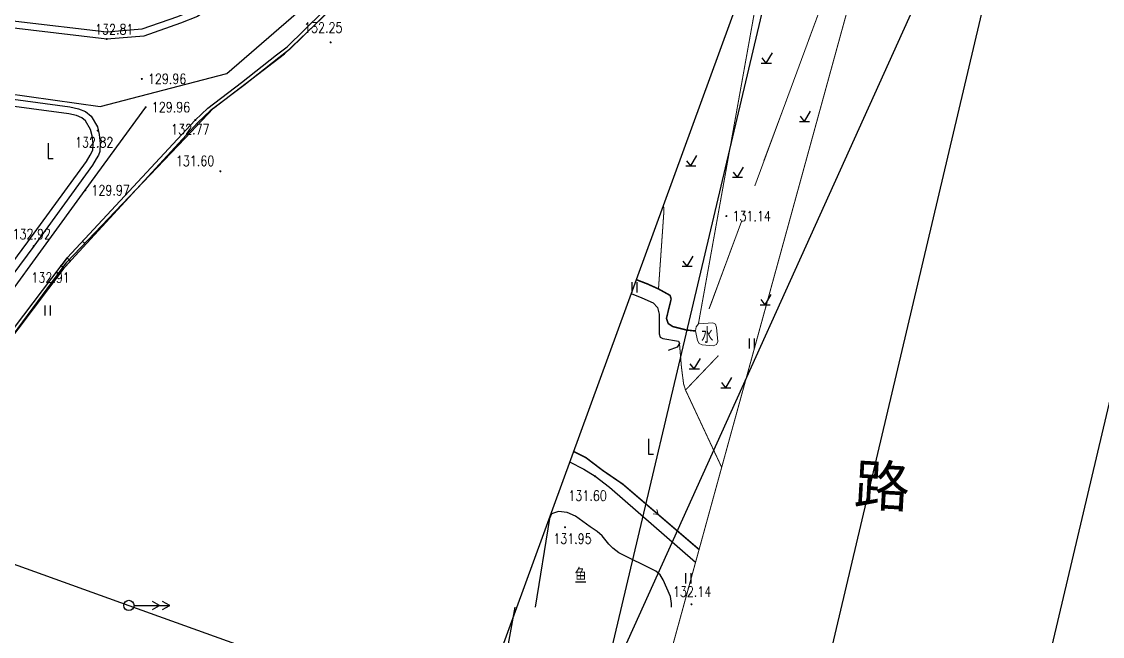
# Model space of a CAD drawing. Extents: x 529262 to 576451, y 2694391 to 2717535.
# Drawn here: x 567540.2 to 567646.3, y 2709749.7 to 2709810.1 of the extents above; entities that cross this region are included whole.
import ezdxf
from ezdxf.enums import TextEntityAlignment as Align
from ezdxf.xclip import XClip

# ---------------------------------------------------------------- set-up
doc = ezdxf.new("R2010")
doc.units = 0
doc.header["$XCLIPFRAME"] = 0
doc.linetypes.add('CENTER', pattern=[50.8, 31.75, -6.35, 6.35, -6.35])
doc.linetypes.add('X5', pattern=[3, 2, -1])
for name, color, linetype in [('DLSS', 4, 'Continuous'), ('DMTZ', 8, 'Continuous'), ('GCD', 8, 'Continuous'), ('GXYZ', 8, 'Continuous'), ('JMD', 8, 'Continuous'), ('PP-COM', 7, 'Continuous'), ('RD-中线', 40, 'Continuous'), ('RD-红线', 7, 'Continuous'), ('ZBTZ', 8, 'Continuous'), ('污水管径标注_W10-', 202, 'Continuous'), ('路名', 7, 'Continuous')]:
    doc.layers.add(name, color=color, linetype=linetype)
doc.layers.add('SXSS', color=5, linetype='Continuous', lineweight=0)
doc.layers.add('规划路中', color=40, linetype='CENTER', lineweight=20)
doc.styles.add('HZ', font='rs.shx', dxfattribs={"width": 0.8, "bigfont": 'hztxt.shx'})
doc.styles.add('STYLE8', font='simhei.ttf')
doc.linetypes.add('10421', pattern='A,2,[150,AAA.SHX,S=0.5,R=0,X=0,Y=0.5],1e-11', length=2)
doc.linetypes.add('10422', pattern='A,0.75,[150,AAA.SHX,S=0.5,R=0,X=0,Y=0.5],1.5,[177,AAA.SHX,S=1,R=0,X=0,Y=0.4],0.75', length=3)
doc.linetypes.add('732', pattern='A,9,-0.5,[162,AAA.SHX,S=1,R=0,X=0,Y=0],-0.5', length=10)

# ---------------------------------------------------------------- blocks, each defined once
blk = doc.blocks.new('A$C19FD0107')
at = {"layer": 'RD-中线', "color": 8, "linetype": 'Continuous', "flags": 128}
for points in [[(-3183.26, 15991.57), (-3211.18, 15883.29, -0.025442), (-3226.37, 15834.75), (-3324.59, 15569.07, 0.030568), (-3342.23, 15510.6), (-3465.22, 14989.72, 0.057212), (-3473.25, 14921.76), (-3473.95, 14706.86)], [(-4490.73, 14139.44, 0), (-4490.29, 14139.42)], [(-3818.25, 14086.17, 0), (-3817.74, 14086.17)]]:
    blk.add_lwpolyline(points, format="xyb", dxfattribs=at)
at = {"layer": 'RD-红线', "color": 8, "linetype": 'Continuous', "flags": 128}
for points in [[(-3335.39, 15448.2), (-3336.4, 15443.9), (-3369.44, 15304), (-3369.45, 15303.94)], [(-3379.42, 15444.46), (-3410.85, 15311.37)]]:
    blk.add_lwpolyline(points, dxfattribs=at)
blk = doc.blocks.new('gc123')
at = {"color": 8}
for p, q in [((-1, 0), (1, 0)), ((0, 0), (-0.8, 1)), ((0, 0), (1.2, 2))]:
    blk.add_line(p, q, dxfattribs=at)
blk = doc.blocks.new('gc121')
at = {"color": 8}
for p, q in [((-0.5, -1), (-0.5, 1)), ((0.5, -1), (0.5, 1))]:
    blk.add_line(p, q, dxfattribs=at)
blk = doc.blocks.new('gc205')
for p, q in [((0, 3), (0, 0)), ((0, 0), (1, 0))]:
    blk.add_line(p, q)
blk = doc.blocks.new('gc086')
at = {"color": 8}
for p, q in [((0, 0), (7, 0)), ((7, 0), (6.18, 0.57)), ((7, 0), (6.18, -0.57))]:
    blk.add_line(p, q, dxfattribs=at)
blk = doc.blocks.new('GC200')
at = {"linetype": 'Continuous', "const_width": 0.2, "flags": 128}
blk.add_lwpolyline([(-0.1, 0, 1), (0.1, 0, 1)], format="xyb", close=True, dxfattribs=at)
blk = doc.blocks.new('gc013a')
at = {"linetype": 'Continuous'}
blk.add_line((0.5, 0), (4, 0), dxfattribs=at)
at = {"linetype": 'Continuous', "flags": 128}
for points in [[(2.31, -0.4), (3, 0), (2.31, 0.4)], [(3.31, -0.4), (4, 0), (3.31, 0.4)]]:
    blk.add_lwpolyline(points, dxfattribs=at)
blk = doc.blocks.new('gc170')
at = {"color": 8, "linetype": 'Continuous'}
blk.add_circle((0, 0), 0.5, dxfattribs=at)

msp = doc.modelspace()

# ---------------------------------------------------------------- linework, layer by layer
at = {"color": 8, "linetype": 'Continuous', "flags": 128}
msp.add_lwpolyline([(567209.956, 2709328.306), (567242.359, 2709376.873), (567237.386, 2709487.838), (567226.241, 2709566.338), (567250.471, 2709637.466), (567310.691, 2709648.291), (567365.176, 2709659.753), (567568.23, 2709904.38), (567652.452, 2709866.094), (567570.025, 2709683.533), (567490.632, 2709613.794), (567456.674, 2709542.126), (567415.71, 2709492.593), (567416.103, 2709370.575), (567398.267, 2709255.857), (567341.513, 2709220.051), (567319.6, 2709121.447), (567354.869, 2709007.157), (567377.977, 2708907.793), (567342.698, 2708646.362), (567189.906, 2708654.057), (567219.676, 2708986.987), (567146.446, 2709250.882)], dxfattribs=at)
at = {"layer": 'DLSS', "linetype": 'Continuous'}
for p, q in [((567544.697, 2709786.87), (567544.097, 2709786.104)), ((567545.027, 2709786.566), (567544.382, 2709785.866))]:
    msp.add_line(p, q, dxfattribs=at)
at = {"layer": 'DLSS', "linetype": 'X5'}
for p, q in [((567544.697, 2709786.87), (567545.027, 2709786.566)), ((567544.382, 2709785.866), (567544.097, 2709786.104))]:
    msp.add_line(p, q, dxfattribs=at)
at = {"layer": 'DLSS', "linetype": 'Continuous', "const_width": 0.1, "flags": 128}
msp.add_lwpolyline([(567638.161, 2709872.591), (567593.085, 2709708.568), (567590.881, 2709707.215)], dxfattribs=at)
at = {"layer": 'DMTZ', "linetype": '10422', "flags": 128}
for points in [[(567516.045, 2709752.568), (567519.175, 2709755.646), (567525.277, 2709762.131), (567528.621, 2709766.023), (567534.916, 2709773.981), (567544.097, 2709786.104), (567544.697, 2709786.87), (567557.278, 2709800.416), (567558.512, 2709801.592), (567561.81, 2709804.086), (567565.264, 2709806.821), (567566.291, 2709807.615), (567573.178, 2709814.372), (567583.562, 2709825.342), (567593.388, 2709836.563), (567596.218, 2709840.128), (567597.906, 2709842.427), (567598.789, 2709843.915), (567599.576, 2709845.568), (567601.015, 2709849.563), (567605.271, 2709860.981), (567606.35, 2709863.664)], [(567603.397, 2709854.892), (567601.363, 2709849.436), (567599.918, 2709845.425), (567599.116, 2709843.741), (567598.215, 2709842.222), (567596.512, 2709839.903), (567593.673, 2709836.325), (567583.836, 2709825.093), (567573.442, 2709814.112), (567566.534, 2709807.335), (567565.492, 2709806.529), (567562.037, 2709803.793), (567558.752, 2709801.309), (567557.542, 2709800.156), (567544.382, 2709785.866), (567535.209, 2709773.754), (567528.907, 2709765.787), (567525.552, 2709761.883), (567519.44, 2709755.387), (567516.574, 2709752.568)], [(567583.863, 2709836.457), (567580.117, 2709832.364), (567573.575, 2709825.005), (567567.994, 2709819.06), (567562.133, 2709813.796), (567557.485, 2709810.594), (567555.812, 2709809.935), (567552.224, 2709808.668), (567548.584, 2709808.368), (567530.608, 2709810.476), (567504.826, 2709813.926), (567494.369, 2709815.397)], [(567494.791, 2709815.906), (567504.636, 2709814.567), (567530.696, 2709811.179), (567548.596, 2709809.08), (567552.075, 2709809.367), (567555.564, 2709810.599), (567557.15, 2709811.224), (567561.694, 2709814.353), (567567.498, 2709819.567), (567573.051, 2709825.483), (567579.653, 2709832.657), (567583.313, 2709836.622)]]:
    msp.add_lwpolyline(points, dxfattribs=at)
for points, elevation in [([(567510.719, 2709752.568), (567512.377, 2709754.217), (567522.325, 2709764.765), (567527.32, 2709770.619), (567531.846, 2709776.304), (567540.852, 2709788.445), (567546.605, 2709796.356), (567546.949, 2709796.952), (567547.132, 2709797.271), (567547.218, 2709797.48), (567547.249, 2709798.078), (567547.145, 2709798.877), (567547.005, 2709799.49), (567546.511, 2709800.325), (567546.135, 2709800.632), (567545.613, 2709800.845), (567544.847, 2709801.019), (567520.163, 2709804.346), (567492.471, 2709808.155), (567488.777, 2709808.66)], 133.581), ([(567489.305, 2709809.296), (567492.566, 2709808.85), (567520.258, 2709805.042), (567544.972, 2709801.71), (567545.825, 2709801.517), (567546.497, 2709801.242), (567547.051, 2709800.79), (567547.665, 2709799.752), (567547.836, 2709799.001), (567547.954, 2709798.106), (567547.913, 2709797.323), (567547.763, 2709796.962), (567547.558, 2709796.602), (567547.195, 2709795.973), (567541.417, 2709788.03), (567532.403, 2709775.876), (567527.861, 2709770.173), (567522.848, 2709764.297), (567512.88, 2709753.728), (567511.714, 2709752.568)], 133.581), ([(567604.01, 2709752.568), (567604.02, 2709752.93), (567603.923, 2709753.594), (567603.191, 2709755.254), (567602.909, 2709755.733), (567602.47, 2709756.097), (567598.855, 2709757.884), (567598.256, 2709758.354), (567597.875, 2709758.758), (567597.209, 2709759.553), (567596.715, 2709759.982), (567596.048, 2709760.454), (567594.592, 2709761.507), (567593.788, 2709761.872), (567592.93, 2709761.947), (567592.249, 2709761.72), (567592.04, 2709761.265), (567590.648, 2709752.568)], 131.96)]:
    msp.add_lwpolyline(points, dxfattribs=dict(at, elevation=elevation))
at = {"layer": 'DMTZ', "linetype": '10421', "flags": 128}
for points, elevation in [([(567546.429, 2709788.284), (567546.254, 2709788.445)], 131.496), ([(567543.63, 2709785.486), (567543.861, 2709785.346)], 131.496), ([(567600.05, 2709783.368), (567601.1, 2709782.962), (567602.209, 2709782.463), (567602.654, 2709781.985), (567602.828, 2709781.345), (567602.801, 2709779.408), (567602.909, 2709779.091), (567603.169, 2709778.939), (567604.712, 2709778.702), (567604.805, 2709778.476), (567604.583, 2709778.109), (567603.684, 2709777.766)], 132.248), ([(567594.027, 2709766.838), (567595.412, 2709766.119), (567596.517, 2709765.428), (567597.929, 2709764.333), (567606.392, 2709756.992)], 131.371)]:
    msp.add_lwpolyline(points, dxfattribs=dict(at, elevation=elevation))
msp.add_lwpolyline([(567582.582, 2709719.156), (567587.005, 2709743.355), (567588.674, 2709752.568)], dxfattribs=at)
at = {"layer": 'GXYZ', "linetype": 'Continuous'}
for p, q in [((567518.102, 2709764.477, -149.001), (567550.762, 2709752.732, -149.001)), ((567550.762, 2709752.732, -149.001), (567585.399, 2709740.277, -149.001))]:
    msp.add_line(p, q, dxfattribs=at)
at = {"layer": 'GXYZ', "linetype": '732', "flags": 128}
msp.add_lwpolyline([(567489.819, 2709809.916), (567547.945, 2709801.733), (567560.378, 2709805), (567577.115, 2709819.522), (567595.476, 2709841.108), (567604.998, 2709863.542), (567608.505, 2709872.155), (567610.38, 2709885.219)], dxfattribs=at)
at = {"layer": 'JMD', "linetype": 'Continuous', "flags": 128}
msp.add_lwpolyline([(567574.145, 2709712.278), (567503.102, 2709738.937), (567523.083, 2709758.969), (567535.074, 2709773.488), (567544.679, 2709786.451), (567556.264, 2709798.588), (567559.064, 2709801.574), (567566.024, 2709806.926), (567572.004, 2709812.645), (567578.864, 2709819.688), (567584.13, 2709825.396), (567591.084, 2709833.366), (567593.93, 2709836.568), (567597.724, 2709841.492), (567598.337, 2709842.302), (567599.98, 2709845.496), (567606.352, 2709862.599), (567626.064, 2709854.752)], close=True, dxfattribs=at)
at = {"layer": 'SXSS', "color": 8, "linetype": 'Continuous', "const_width": 0.15, "elevation": 132.248, "flags": 128}
msp.add_lwpolyline([(567600.55, 2709784.739), (567601.663, 2709784.31), (567602.746, 2709783.822), (567603.883, 2709783.19), (567603.99, 2709782.833), (567603.527, 2709780.929), (567603.701, 2709780.421), (567604.151, 2709780.126), (567605.494, 2709779.784), (567606.383, 2709779.69)], dxfattribs=at)
at = {"layer": 'SXSS', "color": 8, "linetype": 'Continuous', "elevation": 131.449, "flags": 128}
msp.add_lwpolyline([(567606.669, 2709780.41), (567606.451, 2709780.091), (567606.383, 2709779.69), (567606.588, 2709778.752), (567606.742, 2709778.447), (567607.023, 2709778.329), (567608.122, 2709778.237), (567608.432, 2709778.348), (567608.557, 2709778.661), (567608.442, 2709780.045), (567608.355, 2709780.347), (567608.088, 2709780.491)], close=True, dxfattribs=at)
at = {"layer": 'SXSS', "color": 8, "linetype": 'Continuous', "const_width": 0.15, "flags": 128}
msp.add_lwpolyline([(567606.731, 2709758.223), (567599.244, 2709764.643), (567597.261, 2709765.999), (567595.604, 2709767.262), (567594.399, 2709767.859)], dxfattribs=at)
at = {"layer": 'ZBTZ', "linetype": 'Continuous', "const_width": 0.1, "flags": 128}
for points, elevation in [([(567611.968, 2709816.656), (567612.319, 2709815.93), (567612.67, 2709814.903), (567612.701, 2709813.987), (567606.669, 2709780.41)], 131.298), ([(567603.224, 2709792.078), (567603.247, 2709791.987), (567603.279, 2709791.461), (567602.746, 2709783.822)], 131.167), ([(567608.631, 2709777.275), (567605.4, 2709773.89)], 131.397)]:
    msp.add_lwpolyline(points, dxfattribs=dict(at, elevation=elevation))
msp.add_lwpolyline([(567608.95, 2709766.297), (567605.919, 2709772.783), (567605.4, 2709773.89), (567605.214, 2709774.478), (567604.999, 2709776.137), (567604.805, 2709778.476)], dxfattribs=at)
at = {"layer": '污水管径标注_W10-'}
msp.add_lwpolyline([(567534.69, 2709777.362), (567546.476, 2709793.52), (567552.416, 2709801.664)], dxfattribs=at)
at = {"layer": '规划路中'}
for p in [(567646.126, 2709885.741, -6.694), (567640.818, 2709871.383, -6.694)]:
    msp.add_line(p, (567607.729, 2709781.884, -6.694), dxfattribs=at)
at = {"layer": '规划路中', "color": 0}
for p in [(567646.126, 2709885.74, -6.694), (567640.818, 2709871.383, -6.694)]:
    msp.add_line(p, (567607.729, 2709781.883, -6.694), dxfattribs=at)

# ---------------------------------------------------------------- block references
at = {"layer": 'GCD', "linetype": 'Continuous'}
ref = msp.add_blockref('GC200', (567548.584, 2709808.368, 132.808), dxfattribs=dict(at, xscale=0.5, yscale=0.5, zscale=0.5))
ref.add_attrib('height', '132.81', dxfattribs={"linetype": 'Continuous', "height": 1, "style": 'HZ', "width": 0.8}).set_placement((567547.435, 2709809.323, 132.808), align=Align.MIDDLE_LEFT)
ref = msp.add_blockref('GC200', (567570.559, 2709808.041, 132.248), dxfattribs=dict(at, xscale=0.5, yscale=0.5, zscale=0.5))
ref.add_attrib('height', '132.25', dxfattribs={"linetype": 'Continuous', "height": 1, "style": 'HZ', "width": 0.8}).set_placement((567567.957, 2709809.494, 132.248), align=Align.MIDDLE_LEFT)
ref = msp.add_blockref('GC200', (567552.029, 2709804.455, 129.959), dxfattribs=dict(at, xscale=0.5, yscale=0.5, zscale=0.5))
ref.add_attrib('height', '129.96', dxfattribs={"linetype": 'Continuous', "height": 1, "style": 'HZ', "width": 0.8}).set_placement((567552.629, 2709804.455, 129.959), align=Align.MIDDLE_LEFT)
ref = msp.add_blockref('GC200', (567552.405, 2709801.671, 129.96), dxfattribs=dict(at, xscale=0.5, yscale=0.5, zscale=0.5))
ref.add_attrib('height', '129.96', dxfattribs={"linetype": 'Continuous', "height": 1, "style": 'HZ', "width": 0.8}).set_placement((567553.005, 2709801.671, 129.96), align=Align.MIDDLE_LEFT)
ref = msp.add_blockref('GC200', (567557.278, 2709800.416, 132.771), dxfattribs=dict(at, xscale=0.5, yscale=0.5, zscale=0.5))
ref.add_attrib('height', '132.77', dxfattribs={"linetype": 'Continuous', "height": 1, "style": 'HZ', "width": 0.8}).set_placement((567554.906, 2709799.505, 132.771), align=Align.MIDDLE_LEFT)
ref = msp.add_blockref('GC200', (567547.7, 2709799.382, 132.817), dxfattribs=dict(at, xscale=0.5, yscale=0.5, zscale=0.5))
ref.add_attrib('height', '132.82', dxfattribs={"linetype": 'Continuous', "height": 1, "style": 'HZ', "width": 0.8}).set_placement((567545.466, 2709798.223, 132.817), align=Align.MIDDLE_LEFT)
ref = msp.add_blockref('GC200', (567559.743, 2709795.382, 131.595), dxfattribs=dict(at, xscale=0.5, yscale=0.5, zscale=0.5))
ref.add_attrib('height', '131.60', dxfattribs={"linetype": 'Continuous', "height": 1, "style": 'HZ', "width": 0.8}).set_placement((567555.371, 2709796.396, 131.595), align=Align.MIDDLE_LEFT)
ref = msp.add_blockref('GC200', (567546.482, 2709793.516, 129.97), dxfattribs=dict(at, xscale=0.5, yscale=0.5, zscale=0.5))
ref.add_attrib('height', '129.97', dxfattribs={"linetype": 'Continuous', "height": 1, "style": 'HZ', "width": 0.8}).set_placement((567547.082, 2709793.516, 129.97), align=Align.MIDDLE_LEFT)
ref = msp.add_blockref('GC200', (567609.411, 2709790.977, 131.141), dxfattribs=dict(at, xscale=0.5, yscale=0.5, zscale=0.5))
ref.add_attrib('height', '131.14', dxfattribs={"linetype": 'Continuous', "height": 1, "style": 'HZ', "width": 0.8}).set_placement((567610.011, 2709790.977, 131.141), align=Align.MIDDLE_LEFT)
ref = msp.add_blockref('GC200', (567541.417, 2709788.03, 132.922), dxfattribs=dict(at, xscale=0.5, yscale=0.5, zscale=0.5))
ref.add_attrib('height', '132.92', dxfattribs={"linetype": 'Continuous', "height": 1, "style": 'HZ', "width": 0.8}).set_placement((567539.335, 2709789.208, 132.922), align=Align.MIDDLE_LEFT)
ref = msp.add_blockref('GC200', (567544.097, 2709786.104, 132.906), dxfattribs=dict(at, xscale=0.5, yscale=0.5, zscale=0.5))
ref.add_attrib('height', '132.91', dxfattribs={"linetype": 'Continuous', "height": 1, "style": 'HZ', "width": 0.8}).set_placement((567541.185, 2709784.943, 132.906), align=Align.MIDDLE_LEFT)
ref = msp.add_blockref('GC200', (567596.517, 2709765.428, 131.603), dxfattribs=dict(at, xscale=0.5, yscale=0.5, zscale=0.5))
ref.add_attrib('height', '131.60', dxfattribs={"linetype": 'Continuous', "height": 1, "style": 'HZ', "width": 0.8}).set_placement((567593.899, 2709763.51, 131.603), align=Align.MIDDLE_LEFT)
ref = msp.add_blockref('GC200', (567593.574, 2709760.415, 131.948), dxfattribs=dict(at, xscale=0.5, yscale=0.5, zscale=0.5))
ref.add_attrib('height', '131.95', dxfattribs={"linetype": 'Continuous', "height": 1, "style": 'HZ', "width": 0.8}).set_placement((567592.42, 2709759.289, 131.948), align=Align.MIDDLE_LEFT)
ref = msp.add_blockref('GC200', (567605.986, 2709752.845, 132.137), dxfattribs=dict(at, xscale=0.5, yscale=0.5, zscale=0.5))
ref.add_attrib('height', '132.14', dxfattribs={"linetype": 'Continuous', "height": 1, "style": 'HZ', "width": 0.8}).set_placement((567604.165, 2709754.089, 132.137), align=Align.MIDDLE_LEFT)
at = {"layer": 'GXYZ', "linetype": 'Continuous'}
for name in ['gc170', 'gc013a']:
    msp.add_blockref(name, (567550.762, 2709752.732, -149.001), dxfattribs=at)
at = {"layer": 'PP-COM'}
ref = msp.add_blockref('A$C19FD0107', (570997.993, 2694390.603), dxfattribs=at)
XClip(ref).set_block_clipping_path([(-9366.4383134884, 14428.6043910822), (-3328.4480743363, 17452.7484863754)])
at = {"layer": 'SXSS', "color": 8, "linetype": 'Continuous', "xscale": 0.4999999999491049, "yscale": 0.4999999999491049, "zscale": 0.4999999999491049, "rotation": 319.3911413726228}
msp.add_blockref('gc086', (567600.058, 2709763.945), dxfattribs=at)
at = {"layer": 'ZBTZ', "linetype": 'Continuous', "xscale": 0.5, "yscale": 0.5}
for name, p in [('gc123', (567613.328, 2709806.013)), ('gc123', (567617.074, 2709800.28)), ('gc205', (567542.835, 2709796.64)), ('gc123', (567605.924, 2709795.918)), ('gc123', (567610.498, 2709794.795)), ('gc123', (567605.555, 2709786.054)), ('gc121', (567600.396, 2709783.98)), ('gc123', (567613.216, 2709782.271)), ('gc121', (567542.805, 2709781.709)), ('gc121', (567611.937, 2709778.458)), ('gc123', (567606.259, 2709775.979)), ('gc123', (567609.352, 2709774.115)), ('gc205', (567601.759, 2709767.593)), ('gc121', (567605.693, 2709755.389))]:
    msp.add_blockref(name, p, dxfattribs=at)

# ---------------------------------------------------------------- texts
at = {"layer": 'SXSS', "color": 8, "linetype": '10421', "style": 'HZ', "width": 0.8}
for s, p in [('水', (567607.53, 2709779.348)), ('鱼', (567595.105, 2709755.706))]:
    msp.add_text(s, height=1.5, dxfattribs=at).set_placement(p, align=Align.MIDDLE)
at = {"layer": '路名', "color": 7, "linetype": 'Continuous', "style": 'STYLE8'}
msp.add_text('路', height=4.004, rotation=356.81679, dxfattribs=at).set_placement((567624.706, 2709764.562, -6.694), align=Align.MIDDLE)

doc.saveas('drawing.dxf')
